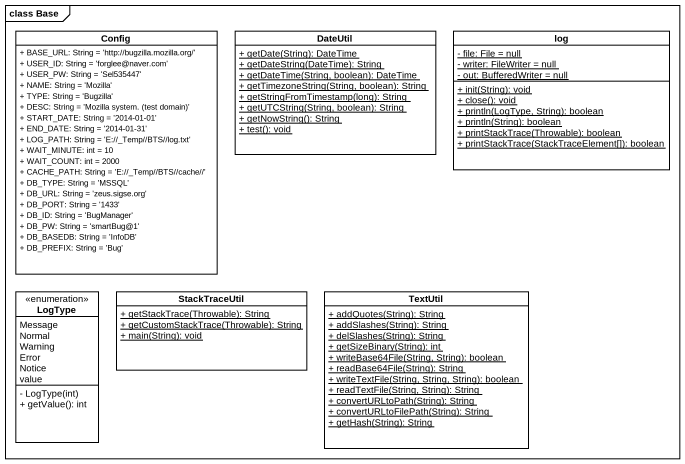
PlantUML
@startuml
mainframe class Base
hide circle
hide empty members
skinparam classAttributeIconSize 0
class Config {
  + BASE_URL: String = 'http://bugzilla.mozilla.org/'
  + USER_ID: String = 'forglee@naver.com'
  + USER_PW: String = 'Sel535447'
  + NAME: String = 'Mozilla'
  + TYPE: String = 'Bugzilla'
  {field} + DESC: String = 'Mozilla system. (test domain)'
  + START_DATE: String = '2014-01-01'
  + END_DATE: String = '2014-01-31'
  + LOG_PATH: String = 'E:~//_Temp~//BTS~//log.txt'
  + WAIT_MINUTE: int = 10
  + WAIT_COUNT: int = 2000
  + CACHE_PATH: String = 'E:~//_Temp~//BTS~//cache~//'
  + DB_TYPE: String = 'MSSQL'
  + DB_URL: String = 'zeus.sigse.org'
  + DB_PORT: String = '1433'
  + DB_ID: String = 'BugManager'
  + DB_PW: String = 'smartBug@1'
  + DB_BASEDB: String = 'InfoDB'
  + DB_PREFIX: String = 'Bug'
}
class DateUtil {
  {static} + getDate(String): DateTime
  {static} + getDateString(DateTime): String
  {static} + getDateTime(String, boolean): DateTime
  {static} + getTimezoneString(String, boolean): String
  {static} + getStringFromTimestamp(long): String
  {static} + getUTCString(String, boolean): String
  {static} + getNowString(): String
  {static} + test(): void
}
class log {
  {static} - file: File = null
  {static} - writer: FileWriter = null
  {static} - out: BufferedWriter = null
  {static} + init(String): void
  {static} + close(): void
  {static} + println(LogType, String): boolean
  {static} + println(String): boolean
  {static} + printStackTrace(Throwable): boolean
  {static} + printStackTrace(StackTraceElement[]): boolean
}
enum LogType {
  Message
  Normal
  Warning
  Error
  Notice
  value
  - LogType(int)
  + getValue(): int
}
class StackTraceUtil {
  {static} + getStackTrace(Throwable): String
  {static} + getCustomStackTrace(Throwable): String
  {static} + main(String): void
}
class TextUtil {
  {static} + addQuotes(String): String
  {static} + addSlashes(String): String
  {static} + delSlashes(String): String
  {static} + getSizeBinary(String): int
  {static} + writeBase64File(String, String): boolean
  {static} + readBase64File(String): String
  {static} + writeTextFile(String, String, String): boolean
  {static} + readTextFile(String, String): String
  {static} + convertURLtoPath(String): String
  {static} + convertURLtoFilePath(String): String
  {static} + getHash(String): String
}
@enduml
